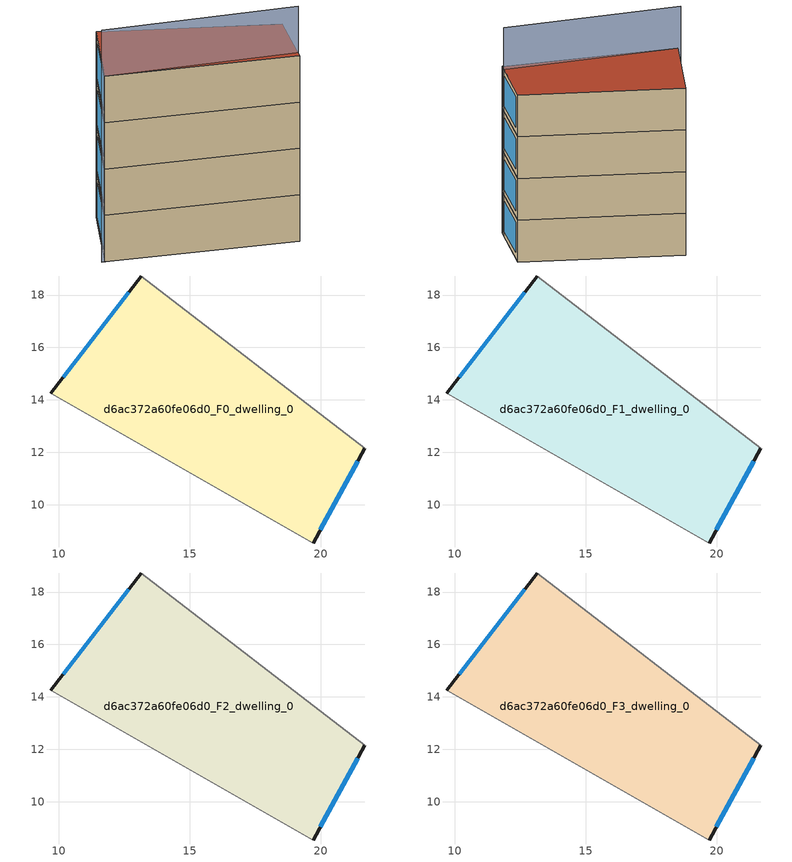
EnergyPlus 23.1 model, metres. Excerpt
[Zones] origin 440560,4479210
d6ac372a60fe06d0_F0_dwelling_0
 floor ground (EU_floor_Construction): 21.68,12.15 19.71,8.54 9.7,14.25 13.15,18.73 z0
 wall outside (EU_wall_Construction): 19.71,8.54 21.68,12.15 / 13.15,18.73 9.7,14.25 z0:3
 wall adiabatic (EU_wall_Construction): 9.7,14.25 19.71,8.54 / 21.68,12.15 13.15,18.73 z0:3
 window (EU_Window_Construction): 19.98,9.04 21.4,11.65 / 12.67,18.1 10.18,14.87 z0.42:2.58
d6ac372a60fe06d0_F1_dwelling_0
 floor to d6ac372a60fe06d0_F0_dwelling_0 (EU_floor_Construction): 21.68,12.15 19.71,8.54 9.7,14.25 13.15,18.73 z3
 wall outside (EU_wall_Construction): 19.71,8.54 21.68,12.15 / 13.15,18.73 9.7,14.25 z3:6
 wall adiabatic (EU_wall_Construction): 9.7,14.25 19.71,8.54 / 21.68,12.15 13.15,18.73 z3:6
 window (EU_Window_Construction): 19.98,9.04 21.4,11.65 / 12.67,18.1 10.18,14.87 z3.42:5.58
d6ac372a60fe06d0_F2_dwelling_0
 floor to d6ac372a60fe06d0_F1_dwelling_0 (EU_floor_Construction): 21.68,12.15 19.71,8.54 9.7,14.25 13.15,18.73 z6
 wall outside (EU_wall_Construction): 19.71,8.54 21.68,12.15 / 13.15,18.73 9.7,14.25 z6:9
 wall adiabatic (EU_wall_Construction): 9.7,14.25 19.71,8.54 / 21.68,12.15 13.15,18.73 z6:9
 window (EU_Window_Construction): 19.98,9.04 21.4,11.65 / 12.67,18.1 10.18,14.87 z6.42:8.58
d6ac372a60fe06d0_F3_dwelling_0
 floor to d6ac372a60fe06d0_F2_dwelling_0 (EU_floor_Construction): 21.68,12.15 19.71,8.54 9.7,14.25 13.15,18.73 z9
 wall outside (EU_wall_Construction): 19.71,8.54 21.68,12.15 / 13.15,18.73 9.7,14.25 z9:12
 wall adiabatic (EU_wall_Construction): 9.7,14.25 19.71,8.54 / 21.68,12.15 13.15,18.73 z9:12
 window (EU_Window_Construction): 19.98,9.04 21.4,11.65 / 12.67,18.1 10.18,14.87 z9.42:11.58
 roof outside (EU_roof_Construction): 19.71,8.54 21.68,12.15 13.15,18.73 9.7,14.25 z12
shading: 9.55,14.35 19.92,8.9 z0:15
[Building]
EU S2 Campaign: North Axis=0; Terrain=City; Solar Distribution=FullExterior
[Site:Location]
Madrid: Latitude=40.5; Longitude=-3.5; Time Zone=1; Elevation=609
[SizingPeriod:WeatherFileDays]
AnnualSizingPeriod: Begin Month=1; Begin Day of Month=1; End Month=12; End Day of Month=31; Day of Week for Start Day=Monday; Use Weather File Daylight Saving Period=No; Use Weather File Rain and Snow Indicators=No
[MATERIAL]
EU_InternalMass_Material: Roughness=MediumRough; Thickness=0.1; Conductivity=1; Density=1800; Specific Heat=900; Thermal Absorptance=0.9; Solar Absorptance=0.7; Visible Absorptance=0.7
[MATERIAL:NOMASS] Roughness=MediumRough; Thermal Absorptance=0.9; Solar Absorptance=0.7; Visible Absorptance=0.7
Name | Thermal Resistance
EU_wall_NoMass | 1.60022
EU_roof_NoMass | 1.57597
EU_floor_NoMass | 0.470652
[WINDOWMATERIAL:SIMPLEGLAZINGSYSTEM]
EU_Window_SimpleGlazing: UFactor=3.28802; Solar Heat Gain Coefficient=0.85; Visible Transmittance=0.85
[CONSTRUCTION]
EU_wall_Construction: EU_wall_NoMass
EU_roof_Construction: EU_roof_NoMass
EU_floor_Construction: EU_floor_NoMass
EU_Window_Construction: EU_Window_SimpleGlazing
EU_InternalMass_Construction: EU_InternalMass_Material
[ZONE] Type=1; Multiplier=1; Ceiling Height=autocalculate; Floor Area=autocalculate; Part of Total Floor Area=Yes
Name | Volume
d6ac372a60fe06d0_F0_dwelling_0 | 162.487
d6ac372a60fe06d0_F1_dwelling_0; d6ac372a60fe06d0_F2_dwelling_0; d6ac372a60fe06d0_F3_dwelling_0 | 162.486
[INTERNALMASS] Construction=EU_InternalMass_Construction; Surface Area=54.1623
Name | Zone or ZoneList
d6ac372a60fe06d0_F0_dwelling_0_EU_InternalMass | d6ac372a60fe06d0_F0_dwelling_0
d6ac372a60fe06d0_F1_dwelling_0_EU_InternalMass | d6ac372a60fe06d0_F1_dwelling_0
d6ac372a60fe06d0_F2_dwelling_0_EU_InternalMass | d6ac372a60fe06d0_F2_dwelling_0
d6ac372a60fe06d0_F3_dwelling_0_EU_InternalMass | d6ac372a60fe06d0_F3_dwelling_0
[OTHEREQUIPMENT] Fuel Type=Electricity; Design Level Calculation Method=Watts/Area; Power per Zone Floor Area=1; Fraction Latent=0; Fraction Radiant=0; Fraction Lost=0; Carbon Dioxide Generation Rate=0; EndUse Subcategory=EU_Step8_InternalGains
Name | Zone or ZoneList or Space or SpaceList | Schedule
EU_Step8_InternalGain_d6ac372a60fe06d0_F0_dwelling_0_f000 | d6ac372a60fe06d0_F0_dwelling_0 | EU_Step8_GainSchedule_d6ac372a60fe06d0_F0_dwelling_0_f000
EU_Step8_InternalGain_d6ac372a60fe06d0_F1_dwelling_0_f000 | d6ac372a60fe06d0_F1_dwelling_0 | EU_Step8_GainSchedule_d6ac372a60fe06d0_F1_dwelling_0_f000
EU_Step8_InternalGain_d6ac372a60fe06d0_F2_dwelling_0_f000 | d6ac372a60fe06d0_F2_dwelling_0 | EU_Step8_GainSchedule_d6ac372a60fe06d0_F2_dwelling_0_f000
EU_Step8_InternalGain_d6ac372a60fe06d0_F3_dwelling_0_f000 | d6ac372a60fe06d0_F3_dwelling_0 | EU_Step8_GainSchedule_d6ac372a60fe06d0_F3_dwelling_0_f000
[ZONEVENTILATION:DESIGNFLOWRATE] Schedule=EU_AlwaysOn; Design Flow Rate Calculation Method=AirChanges/Hour; Air Changes per Hour=0.480704; Ventilation Type=Natural; Fan Pressure Rise=0; Fan Total Efficiency=1; Constant Term Coefficient=1; Temperature Term Coefficient=0; Velocity Term Coefficient=0; Velocity Squared Term Coefficient=0; Minimum Indoor Temperature=-100; Maximum Indoor Temperature=100; Delta Temperature=-100; Minimum Outdoor Temperature=-100; Maximum Outdoor Temperature=100; Maximum Wind Speed=40
Name | Zone or ZoneList or Space or SpaceList
EU_ConstantAir_d6ac372a60fe06d0_F0_dwelling_0 | d6ac372a60fe06d0_F0_dwelling_0
EU_ConstantAir_d6ac372a60fe06d0_F1_dwelling_0 | d6ac372a60fe06d0_F1_dwelling_0
EU_ConstantAir_d6ac372a60fe06d0_F2_dwelling_0 | d6ac372a60fe06d0_F2_dwelling_0
EU_ConstantAir_d6ac372a60fe06d0_F3_dwelling_0 | d6ac372a60fe06d0_F3_dwelling_0
[HVACTEMPLATE:THERMOSTAT] Constant Heating Setpoint=20; Constant Cooling Setpoint=50
EU_HeatOnly_d6ac372a60fe06d0_F0_dwelling_0; EU_HeatOnly_d6ac372a60fe06d0_F1_dwelling_0; EU_HeatOnly_d6ac372a60fe06d0_F2_dwelling_0; EU_HeatOnly_d6ac372a60fe06d0_F3_dwelling_0
[HVACTEMPLATE:ZONE:IDEALLOADSAIRSYSTEM] System Availability Schedule=EU_AlwaysOn; Maximum Heating Supply Air Temperature=50; Minimum Cooling Supply Air Temperature=13; Maximum Heating Supply Air Humidity Ratio=0.0156; Minimum Cooling Supply Air Humidity Ratio=0.0077; Heating Limit=NoLimit; Cooling Limit=NoLimit; Heating Availability Schedule=EU_AlwaysOn; Cooling Availability Schedule=EU_CoolingOff; Dehumidification Control Type=ConstantSensibleHeatRatio; Cooling Sensible Heat Ratio=0.7; Dehumidification Setpoint=60; Humidification Control Type=None; Humidification Setpoint=30; Outdoor Air Method=None; Outdoor Air Flow Rate per Person=0.00944; Outdoor Air Flow Rate per Zone Floor Area=0; Outdoor Air Flow Rate per Zone=0; Demand Controlled Ventilation Type=None; Outdoor Air Economizer Type=NoEconomizer; Heat Recovery Type=None; Sensible Heat Recovery Effectiveness=0.7; Latent Heat Recovery Effectiveness=0.65
Name | Template Thermostat
d6ac372a60fe06d0_F0_dwelling_0 | EU_HeatOnly_d6ac372a60fe06d0_F0_dwelling_0
d6ac372a60fe06d0_F1_dwelling_0 | EU_HeatOnly_d6ac372a60fe06d0_F1_dwelling_0
d6ac372a60fe06d0_F2_dwelling_0 | EU_HeatOnly_d6ac372a60fe06d0_F2_dwelling_0
d6ac372a60fe06d0_F3_dwelling_0 | EU_HeatOnly_d6ac372a60fe06d0_F3_dwelling_0
[SIZING:ZONE] Zone Cooling Design Supply Air Temperature Input Method=SupplyAirTemperature; Zone Cooling Design Supply Air Temperature=13; Zone Heating Design Supply Air Temperature Input Method=SupplyAirTemperature; Zone Heating Design Supply Air Temperature=50; Zone Cooling Design Supply Air Humidity Ratio=0.008; Zone Heating Design Supply Air Humidity Ratio=0.008; Cooling Design Air Flow Method=DesignDay; Cooling Design Air Flow Rate=0; Cooling Minimum Air Flow per Zone Floor Area=0.000762; Cooling Minimum Air Flow=0; Cooling Minimum Air Flow Fraction=0.2; Heating Design Air Flow Method=DesignDay; Heating Design Air Flow Rate=0; Heating Maximum Air Flow per Zone Floor Area=0.002032; Heating Maximum Air Flow=0.141576; Heating Maximum Air Flow Fraction=0.3; Account for Dedicated Outdoor Air System=No; Dedicated Outdoor Air System Control Strategy=NeutralSupplyAir; Dedicated Outdoor Air Low Setpoint Temperature for Design=autosize; Dedicated Outdoor Air High Setpoint Temperature for Design=autosize; Zone Load Sizing Method=Sensible Load Only No Latent Load; Zone Latent Cooling Design Supply Air Humidity Ratio Input Method=HumidityRatioDifference; Zone Cooling Design Supply Air Humidity Ratio Difference=0.005; Zone Latent Heating Design Supply Air Humidity Ratio Input Method=HumidityRatioDifference; Zone Humidification Design Supply Air Humidity Ratio Difference=0.005
d6ac372a60fe06d0_F0_dwelling_0; d6ac372a60fe06d0_F1_dwelling_0; d6ac372a60fe06d0_F2_dwelling_0; d6ac372a60fe06d0_F3_dwelling_0
[SCHEDULE:CONSTANT]
Name | Hourly Value
EU_AlwaysOn | 1
EU_CoolingOff | 0
[SCHEDULE:FILE] Column Number=1; Rows to Skip at Top=0; Number of Hours of Data=8760; Column Separator=Comma; Interpolate to Timestep=No; Minutes per Item=60; Adjust Schedule for Daylight Savings=Yes
Name | File
EU_Step8_GainSchedule_d6ac372a60fe06d0_F0_dwelling_0_f000 | ../../schedules/d6ac372a60fe06d0/d6ac372a60fe06d0_F0_dwelling_0_f000_gain.csv
EU_Step8_GainSchedule_d6ac372a60fe06d0_F1_dwelling_0_f000 | ../../schedules/d6ac372a60fe06d0/d6ac372a60fe06d0_F1_dwelling_0_f000_gain.csv
EU_Step8_GainSchedule_d6ac372a60fe06d0_F2_dwelling_0_f000 | ../../schedules/d6ac372a60fe06d0/d6ac372a60fe06d0_F2_dwelling_0_f000_gain.csv
EU_Step8_GainSchedule_d6ac372a60fe06d0_F3_dwelling_0_f000 | ../../schedules/d6ac372a60fe06d0/d6ac372a60fe06d0_F3_dwelling_0_f000_gain.csv
